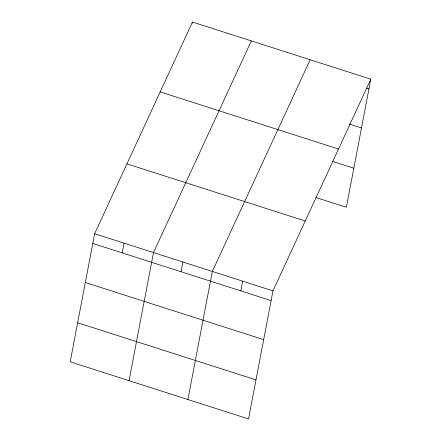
<?xml version="1.0" encoding="UTF-8"?>
<svg xmlns="http://www.w3.org/2000/svg" width="441" height="441" viewBox="0 0 441 441"><rect width="100%" height="100%" fill="white"/><g stroke="black" fill="none" stroke-linecap="round" stroke-linejoin="round"><path stroke-width="0.66" d="M94.628 233.724L70.196 361.824L248.531 418.95L272.968 290.856L370.804 79.176L192.469 22.05L94.628 233.724L272.968 290.856M122.201 252.886L124.053 243.151M192.221 23.345L192.469 22.05M129.048 380.677L153.485 252.577L251.32 40.903M181.053 271.739L182.91 262.004M187.899 399.524L212.336 271.43L310.172 59.756M240.797 290.873L242.649 281.143M370.804 79.176L346.372 207.276L316.054 197.562M366.366 88.084L368.952 88.911M349.244 124.042L361.499 127.973M160.182 91.904L338.517 149.03M332.536 161.395L353.82 168.214M126.914 163.87L305.255 221.002M92.775 243.46L271.11 300.586M85.322 282.521L263.663 339.647M77.644 322.762L255.984 379.888"/></g></svg>
